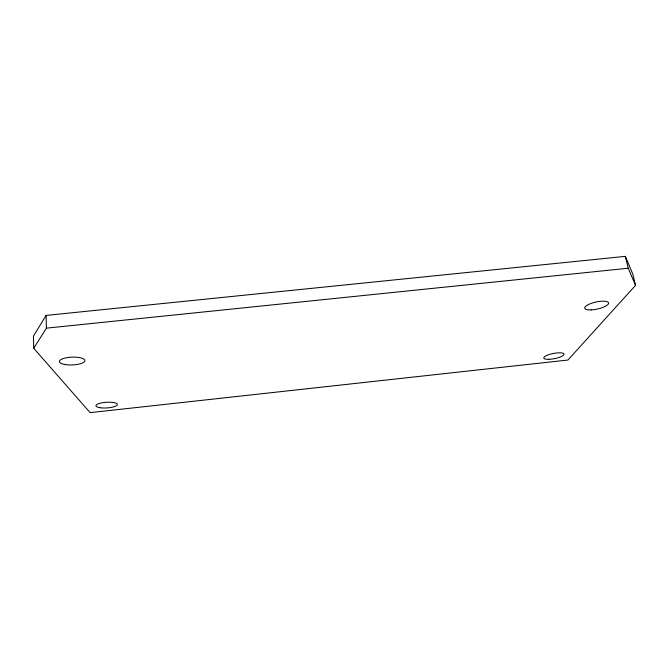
<?xml version="1.0" encoding="UTF-8"?>
<svg xmlns="http://www.w3.org/2000/svg" width="669" height="669" viewBox="0 0 669 669"><rect width="100%" height="100%" fill="white"/><g stroke="black" fill="none" stroke-linecap="round" stroke-linejoin="round"><path stroke-width="1" d="M46.077 315.417L33.45 336.072L33.709 348.248L90.106 412.639L567.939 360.031L635.55 285.37L632.774 274.047L625.348 256.361L46.077 315.417L46.412 328.153L33.709 348.248M46.412 328.153L628.241 268.236L635.55 285.37M625.348 256.361L628.241 268.236M100.576 407.797A10.763 2.843 -3.5 0 0 117.359 404.712A10.763 2.843 -3.5 0 0 101.989 402.805A10.763 2.843 -3.5 0 0 100.576 407.797M591.229 309.914A12.226 3.588 -12.5 0 0 608.598 302.948A12.226 3.588 -12.5 0 0 590.133 303.793A12.226 3.588 -12.5 0 0 591.229 309.914M548.747 359.328A10.319 2.659 -11 0 0 564.034 354.261A10.319 2.659 -11 0 0 548.906 354.62A10.319 2.659 -11 0 0 548.747 359.328M65.278 364.58A12.786 3.905 -2.2 0 0 84.913 360.783A12.786 3.905 -2.2 0 0 66.273 357.79A12.786 3.905 -2.2 0 0 65.278 364.58"/></g></svg>
